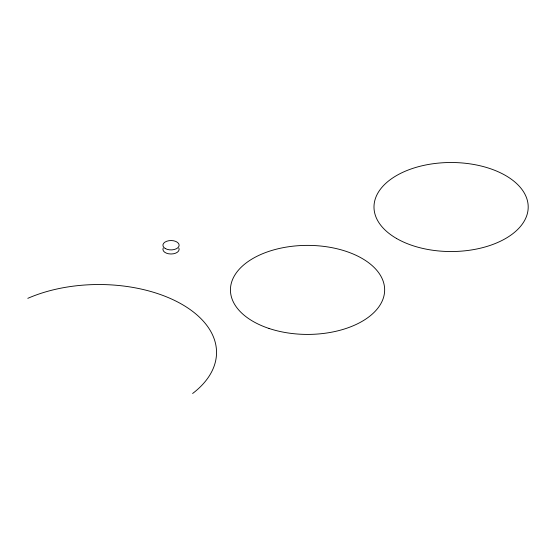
<?xml version="1.0" encoding="UTF-8"?>
<svg xmlns="http://www.w3.org/2000/svg" width="556" height="556" viewBox="0 0 556 556"><rect width="100%" height="100%" fill="white"/><g stroke="black" fill="none" stroke-linecap="round" stroke-linejoin="round"><path stroke-width="0.83" d="M27.8 298.343A117.629 67.915 0 0 1 182.09 304.417A117.629 67.915 0 0 1 192.612 393.495M178.865 248.094A8.118 4.684 0 0 1 171.026 253.995A8.118 4.684 0 0 1 163.186 248.094M268.993 328.45A77.103 44.515 0 0 0 384.648 289.898A77.103 44.515 0 0 0 268.993 251.347A77.103 44.515 0 0 0 268.993 328.45M396.574 238.496A77.103 44.515 0 0 0 525.573 218.543A77.103 44.515 0 0 0 431.143 164.02A77.103 44.515 0 0 0 396.574 238.496M165.292 248.539A8.118 4.684 0 0 0 178.865 246.44A8.118 4.684 0 0 0 168.927 240.699A8.118 4.684 0 0 0 165.292 248.539"/></g></svg>
